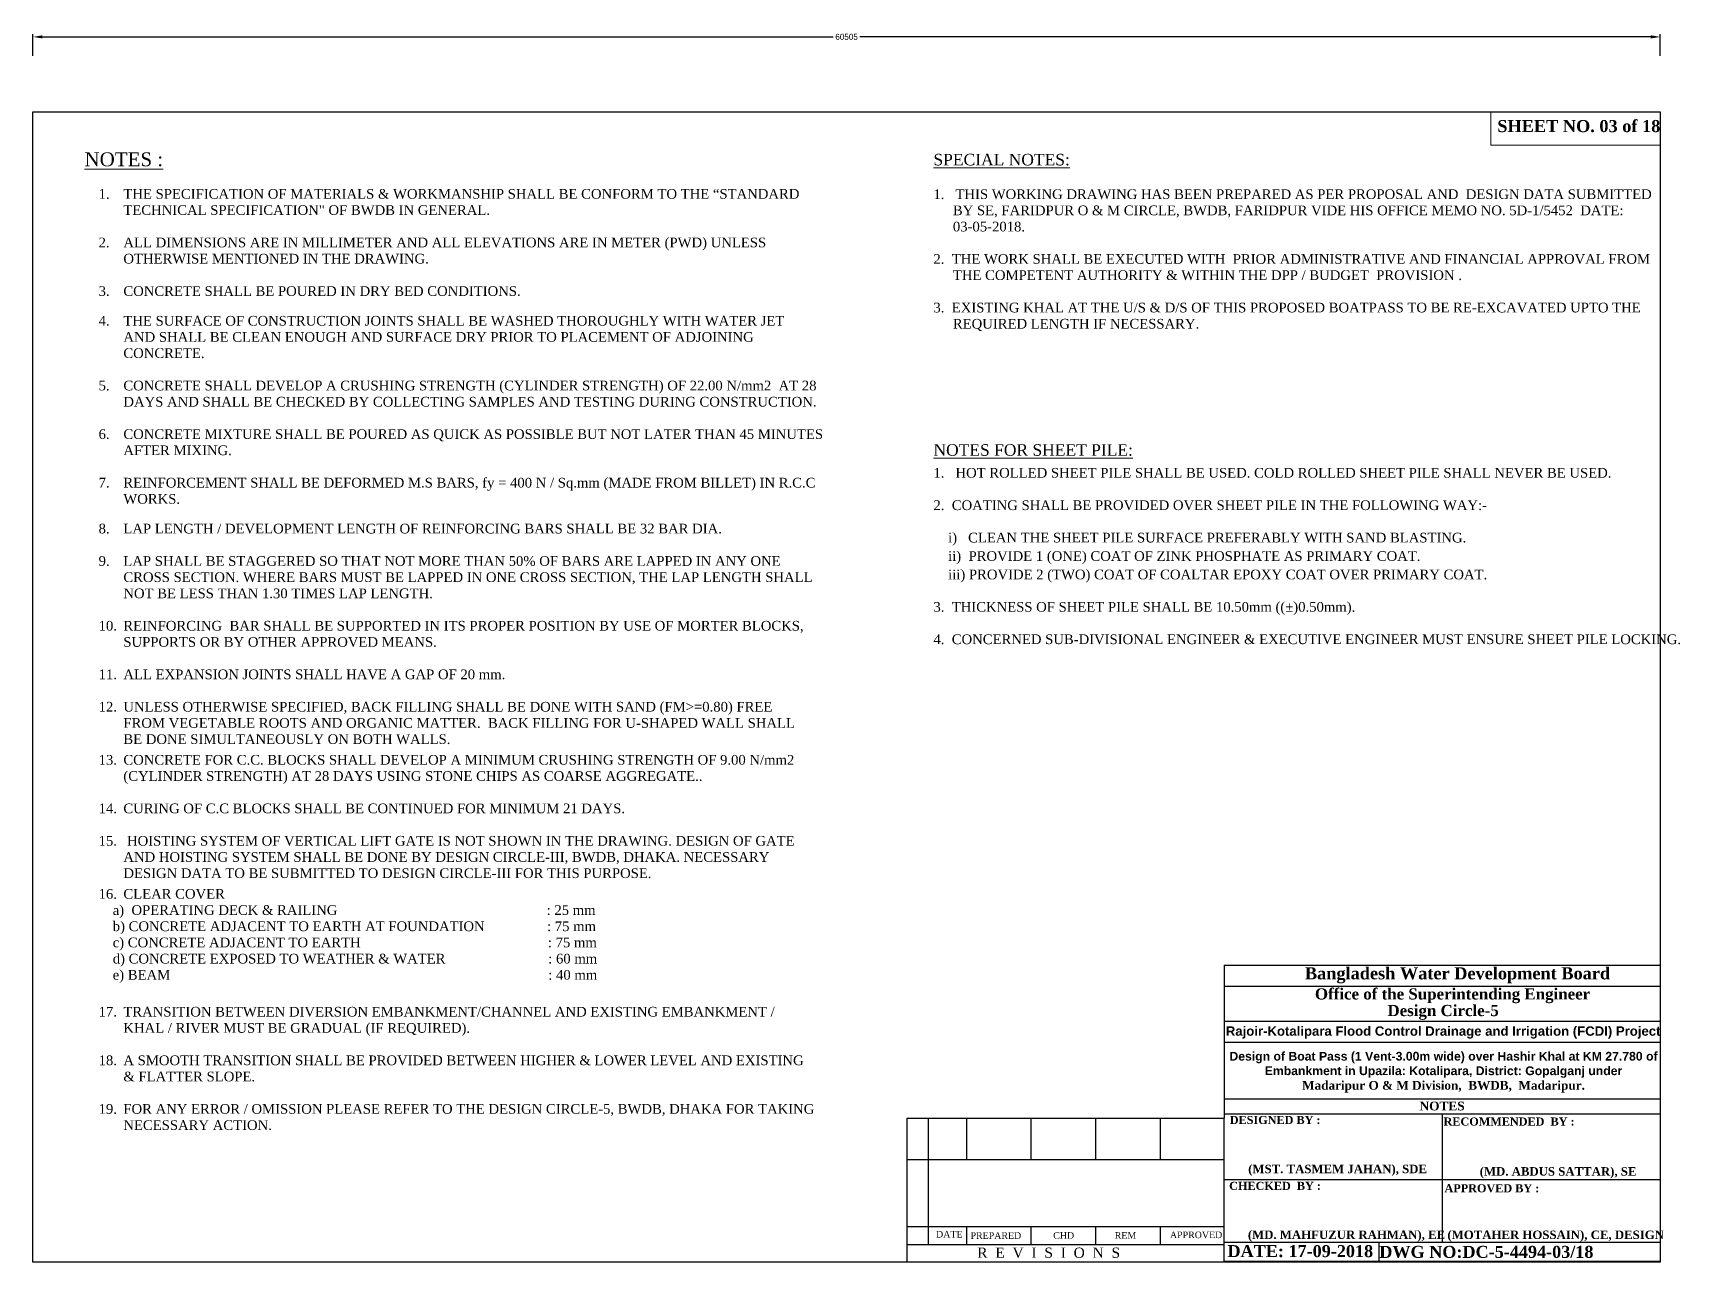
# Model space of a CAD drawing. Extents: x -1206532 to 786809, y -4288605 to 172932.
# Drawn here: x -919921 to -858678, y -4256567 to -4210843 of the extents above; entities that cross this region are included whole.
import ezdxf

# ---------------------------------------------------------------- set-up
doc = ezdxf.new("R2010")
doc.units = 0
doc.header["$LTSCALE"] = 300
doc.header["$MEASUREMENT"] = 0
doc.layers.get('DEFPOINTS').update_dxf_attribs({"linetype": 'CONTINUOUS'})
doc.layers.add('LINE', color=7, linetype='CONTINUOUS')
doc.layers.add('Other line', color=7, linetype='CONTINUOUS', lineweight=15)
doc.styles.add('Arial-25', font='ARIAL_0.TTF')
doc.styles.add('SMALL', font='ROMANS.SHX')
doc.dimstyles.new('3', dxfattribs={"dimtxt": 225, "dimasz": 350, "dimexe": 100, "dimexo": 25, "dimgap": 9, "dimtad": 0, "dimdec": 0, "dimzin": 0, "dimdsep": 46, "dimtxsty": 'Standard', "dimcen": 0, "dimclrd": 5, "dimclre": 6, "dimclrt": 1, "dimadec": 0, "dimazin": 0, "dimtfac": 1, "dimtdec": 0, "dimtofl": 0, "dimtmove": 2, "dimatfit": 3, "dimfxl": 1, "dimtolj": 1, "dimtzin": 0, "dimarcsym": 0})

# ---------------------------------------------------------------- blocks, each defined once
blk = doc.blocks.new('*D183')
at = {"layer": 'DEFPOINTS', "color": 0, "lineweight": 30}
for p in [(-859416, -4210990), (-919921, -4213781), (-859416, -4213781)]:
    blk.add_point(p, dxfattribs=at)
at = {"layer": 'Other line', "color": 0, "linetype": 'ByBlock', "lineweight": -2}
for p, q in [((-919921, -4211690), (-919921, -4210890)), ((-859416, -4211690), (-859416, -4210890))]:
    blk.add_line(p, q, dxfattribs=at)
at = {"layer": 'Other line', "linetype": 'ByBlock', "lineweight": -2}
for p, q in [((-919571, -4210990), (-890165, -4210990)), ((-859766, -4210990), (-889172, -4210990))]:
    blk.add_line(p, q, dxfattribs=at)
at = {"layer": 'Other line', "lineweight": 30}
for points in [[(-919571, -4210932), (-919571, -4211049), (-919921, -4210990)], [(-859766, -4210932), (-859766, -4211049), (-859416, -4210990)]]:
    blk.add_solid(points, dxfattribs=at)
at = {"layer": 'Other line', "color": 0, "lineweight": 30, "insert": (-889669, -4210990), "char_height": 225, "attachment_point": 5}
blk.add_mtext('\\A1;60505', dxfattribs=at)

msp = doc.modelspace()

# ---------------------------------------------------------------- linework, layer by layer
at = {"layer": 'LINE', "lineweight": 25}
for p, q in [((-875627.603, -4245517.693), (-859416.081, -4245517.693)), ((-875627.603, -4245517.693), (-875627.603, -4251218.837)), ((-859416.081, -4245614.499), (-859416.081, -4256542.264)), ((-875627.603, -4246304.854), (-859416.081, -4246304.854)), ((-875627.603, -4247610.518), (-859416.081, -4247610.518)), ((-875627.603, -4247610.518), (-859416.081, -4247610.518)), ((-875627.603, -4247610.518), (-859416.081, -4247610.518)), ((-875627.603, -4247610.518), (-859416.081, -4247610.518)), ((-875627.603, -4248380.903), (-859416.081, -4248380.903)), ((-875627.603, -4248380.903), (-859416.081, -4248380.903)), ((-875627.603, -4248380.903), (-859416.081, -4248380.903)), ((-875627.603, -4248380.903), (-859416.081, -4248380.903)), ((-875627.603, -4250500.232), (-859416.081, -4250500.232)), ((-887426.24, -4251218.837), (-875627.603, -4251218.837)), ((-887426.24, -4251218.837), (-887426.24, -4256542.264)), ((-886631.365, -4251218.837), (-886631.365, -4255909.977)), ((-886631.365, -4251218.837), (-886631.365, -4255909.977)), ((-886631.365, -4251218.837), (-886631.365, -4255909.977)), ((-886631.365, -4251218.837), (-886631.365, -4255909.977)), ((-885203.346, -4251244.094), (-885203.346, -4252752.906)), ((-882808.085, -4252752.906), (-882808.085, -4251218.699)), ((-880394.733, -4252752.906), (-880394.733, -4251218.699)), ((-877990.998, -4252752.906), (-877990.998, -4251240.192)), ((-877912.218, -4251218.837), (-875627.603, -4251218.837)), ((-875627.603, -4251049.414), (-859416.081, -4251049.414)), ((-875627.603, -4256542.264), (-875627.603, -4251218.837)), ((-867521.842, -4251049.414), (-867521.842, -4255832.726)), ((-887426.24, -4252752.906), (-875746.991, -4252752.906)), ((-886594.943, -4252752.906), (-875627.603, -4252752.906)), ((-875627.603, -4253498.446), (-859416.081, -4253498.446)), ((-887426.24, -4255242.99), (-875746.991, -4255242.99)), ((-886594.943, -4255242.99), (-875627.603, -4255242.99)), ((-886594.943, -4255242.99), (-875746.991, -4255242.99)), ((-886594.943, -4255242.99), (-875746.991, -4255242.99)), ((-885203.346, -4255242.99), (-885203.346, -4255909.977)), ((-882808.085, -4255911.534), (-882808.085, -4255242.99)), ((-880394.733, -4255911.534), (-880394.733, -4255242.99)), ((-877990.998, -4255907.86), (-877990.998, -4255242.99)), ((-887426.24, -4255909.977), (-875746.991, -4255909.977)), ((-886594.943, -4255909.977), (-875627.603, -4255909.977)), ((-886594.943, -4255909.977), (-875746.991, -4255909.977)), ((-886594.943, -4255909.977), (-875746.991, -4255909.977)), ((-875627.603, -4255832.726), (-859416.081, -4255832.726)), ((-872405.076, -4255832.726), (-859416.081, -4255832.726)), ((-872405.076, -4255832.726), (-859416.081, -4255832.726)), ((-872405.076, -4255832.726), (-859416.081, -4255832.726)), ((-869873.805, -4255832.726), (-869873.805, -4256548.43)), ((-859416.081, -4256542.264), (-875627.603, -4256542.264)), ((-862714.569, -4256542.264), (-861633.59, -4256542.264))]:
    msp.add_line(p, q, dxfattribs=at)
at = {"layer": 'LINE'}
msp.add_lwpolyline([(-859416.081, -4256567.264), (-919921.281, -4256567.264), (-919921.281, -4213781.444), (-859416.081, -4213781.444)], close=True, dxfattribs=at)
at = {"layer": 'LINE', "lineweight": 9}
msp.add_lwpolyline([(-859416.081, -4213781.444), (-865710.572, -4213781.444), (-865710.572, -4215016.171), (-859416.081, -4215016.171)], close=True, dxfattribs=at)

# ---------------------------------------------------------------- texts
at = {"layer": 'LINE', "insert": (-865473.241, -4214082.308), "char_height": 450, "width": 5986.16832, "attachment_point": 1, "style": 'SMALL'}
msp.add_mtext('{\\fTimes New Roman|b1|i0|c0|p18;SHEET NO. 03 of 18}', dxfattribs=at)
at = {"layer": 'LINE', "color": 7, "lineweight": 9, "char_height": 361.4625, "attachment_point": 1, "style": 'Arial-25'}
for s, insert, width in [('{\\fTimes New Roman|b0|i0|c0|p18;\\H1.429x;\\LNOTES :\\l\\P\\H0.5833x;\\P\\pi-921.3,l1446,t1446;\\H1.2x;1.^ITHE SPECIFICATION OF MATERIALS & WORKMANSHIP SHALL BE CONFORM TO THE “STANDARD \\P\\pi0;TECHNICAL SPECIFICATION" OF BWDB IN GENERAL.\\P\\pl0,tz;\\P\\pi-921.3,l1446,t1446;\\H0.9998x;2.^IALL DIMENSIONS ARE IN MILLIMETER AND ALL ELEVATIONS ARE IN METER (PWD) UNLESS \\P\\pi0;OTHERWISE MENTIONED IN THE DRAWING.\\P\\pl0,tz; \\P\\pi-921.3,l1446,t1446;3.^ICONCRETE SHALL BE POURED IN DRY BED CONDITIONS.\\P\\pi0,l0,tz;\\H0.2767x; \\H3.013x;\\P\\pi-921.3,l1446,t1446;\\H1.199x;4.^ITHE SURFACE OF CONSTRUCTION JOINTS SHALL BE WASHED THOROUGHLY WITH WATER JET \\P\\pi0;AND SHALL BE CLEAN ENOUGH AND SURFACE DRY PRIOR TO PLACEMENT OF ADJOINING \\PCONCRETE.\\P\\pl0,tz; \\P\\pi-921.3,l1446,t1446;5.^ICONCRETE SHALL DEVELOP A CRUSHING STRENGTH (CYLINDER STRENGTH) OF 22.00 N/mm2  AT 28 \\P\\pi0;DAYS AND SHALL BE CHECKED BY COLLECTING SAMPLES AND TESTING DURING CONSTRUCTION.\\P\\pl0,tz; \\P\\pi-921.3,l1446,t1446;6.^ICONCRETE MIXTURE SHALL BE POURED AS QUICK AS POSSIBLE BUT NOT LATER THAN 45 MINUTES AFTER MIXING.\\P\\pi0,l0,tz; \\P\\pi-921.3,l1446,t1446;7.^IREINFORCEMENT SHALL BE DEFORMED M.S BARS, fy = 400 N / Sq.mm (MADE FROM BILLET) IN R.C.C \\P\\pi0;WORKS.\\P\\pl0,tz;\\H0.2768x;  \\H3.015x;\\P\\pi-921.3,l1446,t1446;\\H1.199x;8.^ILAP LENGTH / DEVELOPMENT LENGTH OF REINFORCING BARS SHALL BE 32 BAR DIA.\\H0.9994x; \\P\\pi0,l0,tz;\\P\\pi-921.3,l1446,t1446;9.^ILAP SHALL BE STAGGERED SO THAT NOT MORE THAN 50% OF BARS ARE LAPPED IN ANY ONE CROSS SECTION. WHERE BARS MUST BE LAPPED IN ONE CROSS SECTION, THE LAP LENGTH SHALL NOT BE LESS THAN 1.30 TIMES LAP LENGTH\\H0.9997x;.\\P\\pi0,l0,tz;\\P\\pi-921.3,l1446,t1446;\\H1.001x;10.^IREINFORCING  BAR SHALL BE SUPPORTED IN ITS PROPER POSITION BY USE OF MORTER BLOCKS,  SUPPORTS OR BY OTHER APPROVED MEANS.\\P\\pi0,l0,tz;\\P\\pi-921.3,l1446,t1446;11.^IALL EXPANSION JOINTS SHALL HAVE A GAP OF 20 mm.\\P\\pi0,l0,tz;\\H0.9994x;\\P\\pi-921.3,l1446,t1446;12.^IUNLESS OTHERWISE SPECIFIED, BACK FILLING SHALL BE DONE WITH SAND (FM>=0.80) FREE \\P\\pi0;FROM VEGETABLE ROOTS AND ORGANIC MATTER.  BACK FILLING FOR U-SHAPED WALL SHALL \\PBE DONE SIMULTANEOUSLY ON BOTH WALLS.\\P\\pi-1084,l1084,t1084;\\H0.2768x;\\P\\pi-921.3,l1446,t1446;\\H3.613x;13.^ICONCRETE FOR C.C. BLOCKS SHALL DEVELOP A MINIMUM CRUSHING STRENGTH OF 9.00 N/mm2 \\P\\pi0;(CYLINDER STRENGTH) AT 28 DAYS USING STONE CHIPS AS COARSE AGGREGATE..\\P\\pl0,tz; \\P\\pi-921.3,l1446,t1446;14.^ICURING OF C.C BLOCKS SHALL BE CONTINUED FOR MINIMUM 21 DAYS.\\P\\pi0,l0,tz; \\P\\pi-921.3,l1446,t1446;15.^I HOISTING SYSTEM OF VERTICAL LIFT GATE IS NOT SHOWN IN THE DRAWING. DESIGN OF GATE \\P\\pi0;AND HOISTING SYSTEM SHALL BE DONE BY DESIGN CIRCLE-III, BWDB, DHAKA. NECESSARY \\PDESIGN DATA TO BE SUBMITTED TO DESIGN CIRCLE-III FOR THIS PURPOSE.\\P\\pl0,tz;\\H0.2768x;\\P\\pi-921.3,l1446,t1446;\\H3.613x;16.^ICLEAR COVER  \\P\\pi525,l525,tz;a)  OPERATING DECK & RAILING                                                         : 25 mm \\Pb) CONCRETE ADJACENT TO EARTH AT FOUNDATION                 : 75 mm \\Pc) CONCRETE ADJACENT TO EARTH                                                   : 75 mm \\Pd) CONCRETE EXPOSED TO WEATHER & WATER                            : 60 mm \\Pe) BEAM                                                                                                       : 40 mm\\P \\P\\pi0,l0;\\H0.2768x; \\P\\pi-921.3,l1446,t1446;\\H3.613x;17.^ITRANSITION BETWEEN DIVERSION EMBANKMENT/CHANNEL AND EXISTING EMBANKMENT / \\P\\pi0;KHAL / RIVER MUST BE GRADUAL (IF REQUIRED).\\P\\pl0,tz;  \\P\\pi-921.3,l1446,t1446;18.^IA SMOOTH TRANSITION SHALL BE PROVIDED BETWEEN HIGHER & LOWER LEVEL AND EXISTING \\P\\pi0;& FLATTER SLOPE.\\P\\pl0,tz;  \\P\\pi-921.3,l1446,t1446;19.^IFOR ANY ERROR / OMISSION PLEASE REFER TO THE DESIGN CIRCLE-5, BWDB, DHAKA FOR TAKING \\P\\pi0;NECESSARY ACTION.\\P\\pl0,tz;\\H0.2767x;  }', (-918004.698, -4215285.444), 27406.99414), ('\\A1;{\\fTimes New Roman|b0|i0|c0|p18;\\H1.19x;\\LSPECIAL NOTES:\\H0.8403x;\\l^J}\\P\\pi-723,l723,t361.4,723;{\\fTimes New Roman|b0|i0|c0|p18;1.   THIS WORKING DRAWING HAS BEEN PREPARED AS PER PROPOSAL AND  DESIGN DATA SUBMITTED BY SE, FARIDPUR O & M CIRCLE, BWDB, FARIDPUR VIDE HIS OFFICE MEMO NO. 5D-1/5452  DATE: 03-05-2018. \\P\\P2.\\fTimes New Roman|b1|i0|c0|p18; \\fTimes New Roman|b0|i0|c0|p18; THE WORK SHALL BE EXECUTED WITH  PRIOR ADMINISTRATIVE AND FINANCIAL APPROVAL FROM THE COMPETENT AUTHORITY & WITHIN THE DPP / BUDGET  PROVISION .\\P\\P3.  EXISTING KHAL AT THE U/S & D/S OF THIS PROPOSED BOATPASS TO BE RE-EXCAVATED UPTO THE REQUIRED LENGTH IF NECESSARY.}', (-886438.804, -4215340.444), 26638.52326), ('\\A1;{\\fTimes New Roman|b0|i0|c0|p18;\\H1.19x;\\LNOTES FOR SHEET PILE:\\H0.8403x;\\l^J\\fArial|b0|i0|c0|p34;\\H0.2767x;\\P\\pi-723,l723,t361.4,723;\\fTimes New Roman|b0|i0|c0|p18;\\H3.615x;1.   HOT ROLLED SHEET PILE SHALL BE USED. COLD ROLLED SHEET PILE SHALL NEVER BE USED.\\P\\P2.\\fTimes New Roman|b1|i0|c0|p18; \\fTimes New Roman|b0|i0|c0|p18; COATING SHALL BE PROVIDED OVER SHEET PILE IN THE FOLLOWING WAY:-\\P\\P    i)   CLEAN THE SHEET PILE SURFACE PREFERABLY WITH SAND BLASTING.\\P\\H0.1383x;\\P\\H7.229x;    ii)  PROVIDE 1 (ONE) COAT OF ZINK PHOSPHATE AS PRIMARY COAT.\\P\\H0.1383x;\\P\\H7.229x;    iii) PROVIDE 2 (TWO) COAT OF COALTAR EPOXY COAT OVER PRIMARY COAT.\\P\\P\\pi-722.9,l722.9,t361.4,722.9;\\H0.9997x;3.  THICKNESS OF SHEET PILE SHALL BE 10.50mm ((\\H1.001x;\\C0;%%P)\\H0.9995x;\\C7;0.50mm).\\H0.9995x;\\P\\P\\pi-722.9,l722.9,t361.4,722.9;4.  CONCERNED SUB-DIVISIONAL ENGINEER & EXECUTIVE ENGINEER MUST ENSURE SHEET PILE LOCKING.}', (-886438.804, -4226141.444), 26638.52326)]:
    msp.add_mtext(s, dxfattribs=dict(at, insert=insert, width=width))
at = {"layer": 'LINE', "lineweight": 25, "attachment_point": 8}
for s, insert, char_height, width in [('{\\fTimes New Roman|b1|i0|c0|p18;Bangladesh Water Development Board}', (-866952.986, -4246201.743), 450, 17491.9019), ('{\\fTimes New Roman|b1|i0|c0|p18;Office of the Superintending Engineer}', (-867137.382, -4246939.494), 416.30601, 16649.04404), ('{\\fTimes New Roman|b1|i0|c0|p18;Design Circle-5}', (-867487.735, -4247557.351), 416.30601, 16649.04404), ('{\\fArial|b1|i0|c0|p34;Rajoir-Kotalipara Flood Control Drainage and Irrigation (FCDI) Project}', (-867486.871, -4248255.736), 350, 16242.9698), ('\\pt0.003724;{\\fArial|b1|i0|c0|p34;Design of Boat Pass (1 Vent-3.00m wide) over Hashir Khal at KM 27.780 of Embankment in Upazila: Kotalipara, District: Gopalganj under \\P\\ptz;\\fTimes New Roman|b1|i0|c0|p18;Madaripur O & M Division,  BWDB,  Madaripur.}', (-867474.089, -4250261.128), 325, 16796.27896)]:
    msp.add_mtext(s, dxfattribs=dict(at, insert=insert, char_height=char_height, width=width))
at = {"layer": 'LINE', "color": 7, "lineweight": 9, "insert": (-867525.71, -4250929.822), "char_height": 327.813, "width": 13986.50595, "attachment_point": 8}
msp.add_mtext('{\\fTimes New Roman|b1|i0|c0|p18;NOTES}', dxfattribs=at)
at = {"layer": 'LINE', "lineweight": 25, "attachment_point": 1}
for s, insert, char_height in [('{\\fTimes New Roman|b1|i0|c0|p18;DESIGNED BY :}', (-875420.764, -4251131.221), 300), ('{\\fTimes New Roman|b1|i0|c0|p18;RECOMMENDED  BY :}', (-867471.359, -4251189.06), 300), ('{\\fTimes New Roman|b1|i0|c0|p18;\\C0;(MST. TASMEM JAHAN), SDE}', (-874735.477, -4252945.695), 315), ('{\\fTimes New Roman|b1|i0|c0|p18;\\C0;(MD. ABDUS SATTAR), SE}', (-866127.827, -4253036.683), 315), ('{\\fTimes New Roman|b1|i0|c0|p18;CHECKED  BY :}', (-875443.054, -4253581.959), 300), ('{\\fTimes New Roman|b1|i0|c0|p18;APPROVED BY :}', (-867437.018, -4253671.409), 300), ('{\\fTimes New Roman|b0|i0|c0|p18;DATE }', (-886339.883, -4255411.47), 244.06172), ('{\\fTimes New Roman|b0|i0|c0|p18;PREPARED\\fTimes New Roman|b1|i0|c0|p18; }', (-885058.989, -4255459.429), 244.06172), ('{\\fTimes New Roman|b0|i0|c0|p18;CHD}', (-881984.604, -4255454.297), 244.06172), ('{\\fTimes New Roman|b0|i0|c0|p18; REM }', (-879789.036, -4255454.297), 244.06172), ('{\\fTimes New Roman|b0|i0|c0|p18;APPROVED}', (-877645.25, -4255433.318), 244.06172), ('{\\fTimes New Roman|b1|i0|c0|p18;\\C0;(MD. MAHFUZUR RAHMAN), EE}', (-874747.181, -4255393.159), 315), ('{\\fTimes New Roman|b1|i0|c0|p18;\\C0;(MOTAHER HOSSAIN), CE, DESIGN}', (-867327.035, -4255395.032), 315), ('{\\fTimes New Roman|b0|i0|c0|p18;R  E  V  I  S  I  O  N  S}', (-884810.622, -4256027.555), 381.34645), ('{\\fTimes New Roman|b1|i0|c0|p18;DATE: 17-09-2018}', (-875505.567, -4255936.346), 446.60367), ('{\\fTimes New Roman|b1|i0|c0|p18; DWG NO:DC-5-4494-03/18}', (-870029.126, -4255964.532), 446.60367)]:
    msp.add_mtext(s, dxfattribs=dict(at, insert=insert, char_height=char_height))

# ---------------------------------------------------------------- dimensions: what is measured, and where the dimension line sits
at = {"layer": 'Other line', "color": 0, "lineweight": 30}
dim = msp.add_linear_dim(base=(-859416.081, -4210990.293), p1=(-919921.281, -4213781.444), p2=(-859416.081, -4213781.444), dimstyle='3', override={"dimclrd": 256, "dimclre": 0, "dimclrt": 0, "dimfxl": 700, "dimfxlon": 1}, dxfattribs=at)
dim.commit()
dim.dimension.update_dxf_attribs({"geometry": '*D183', "text_midpoint": (-889668.681, -4210990.293)})

doc.saveas('drawing.dxf')
